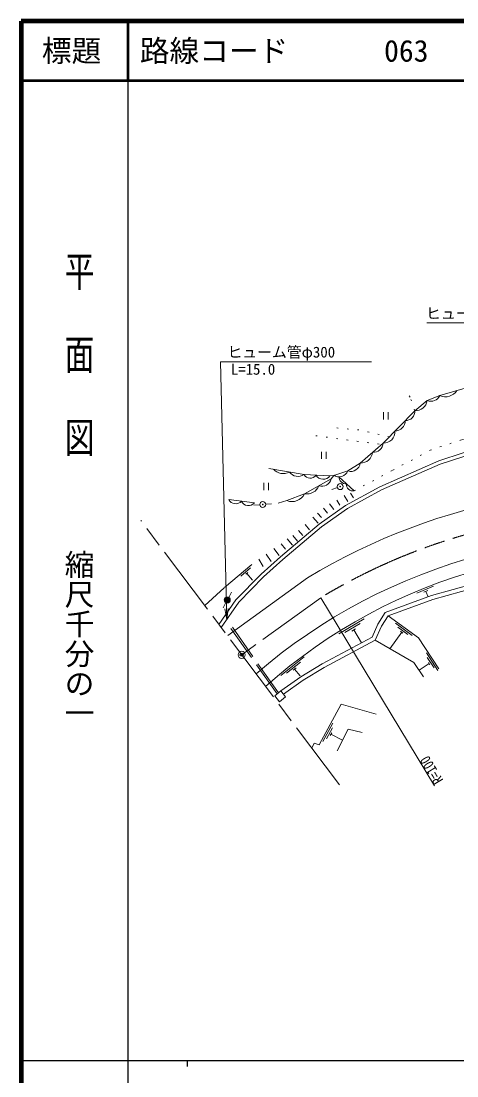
# Model space of a CAD drawing. Units: millimetres at full size, sheet at 1:1000; details may follow other scales. Extents: x 40000 to 680000, y 20000 to 380000.
# Drawn here: x 40000 to 113412, y 202409 to 380000 of the extents above; entities that cross this region are included whole.
import ezdxf
from ezdxf.enums import TextEntityAlignment as Align

# ---------------------------------------------------------------- set-up
doc = ezdxf.new("R2010")
doc.units = ezdxf.units.MM
doc.header["$LTSCALE"] = 1000
doc.header["$PDMODE"] = 32
doc.header["$PDSIZE"] = 500
for name, pattern in [('CHAIN', [18.5, 12, -1.5, 3.5, -1.5]), ('DASHED', [7.5, 6, -1.5]), ('DOTTED', [1.75, 0.25, -1.5])]:
    doc.linetypes.add(name, pattern=pattern)
for name, color, linetype, lineweight in [('M-BGD', 7, 'Continuous', 13), ('M-BMK', 2, 'CHAIN', 13), ('M-BMK-SRVR', 3, 'Continuous', 13), ('M-STR-HTXT', 7, 'Continuous', 13), ('M-TTL', 2, 'Continuous', 140), ('M-TTL-BAND', 7, 'Continuous', 25), ('M-TTL-LINE', 7, 'Continuous', 50)]:
    doc.layers.add(name, color=color, linetype=linetype, lineweight=lineweight)
doc.layers.add('M-OTRS', color=6, linetype='Continuous')
doc.layers.add('M-TTL-TXT', color=7, linetype='Continuous')
doc.styles.add('@ＭＳ ゴシック', font='')
doc.styles.add('ＭＳ ゴシック', font='')
doc.styles.get('@ＭＳ ゴシック').set_extended_font_data('@MS Gothic')
doc.styles.get('ＭＳ ゴシック').set_extended_font_data('MS Gothic')

# ---------------------------------------------------------------- blocks, each defined once
blk = doc.blocks.new('open_arrow')
at = {"color": 0, "linetype": 'Continuous', "lineweight": -2}
blk.add_lwpolyline([(7.5, 1.25), (0, 0), (7.5, -1.25)], dxfattribs=at)

msp = doc.modelspace()

# ---------------------------------------------------------------- hatches: boundary and pattern name
at = {"layer": 'M-BGD'}
for points in [[(93705, 301608, -0.41421), (93735, 301672, -0.41421)], [(74498, 282096, -0.41421), (74292, 282773, -0.41421), (74968, 282979, -1)]]:
    msp.add_hatch(color=256, dxfattribs=at).paths.add_polyline_path(points)
h = msp.add_hatch(color=256, dxfattribs=at)
edge = h.paths.add_edge_path()
edge.add_ellipse((80705, 298611), major_axis=(-29.9, 40.1), ratio=1, start_angle=-121.55489, end_angle=58.44511, ccw=False)

# ---------------------------------------------------------------- linework, layer by layer
for p, q in [((101041, 314150), (101041, 312950)), ((101841, 314150), (101841, 312950)), ((90610, 307484), (90610, 306284)), ((91410, 307484), (91410, 306284)), ((80898, 302250), (80898, 301050)), ((81698, 302250), (81698, 301050)), ((96091, 300904), (93529, 303280)), ((93280, 301459), (92337, 301128)), ((95508, 300524), (96004, 299737)), ((79297, 298896), (74969, 299438)), ((80207, 298565), (79211, 298474)), ((81203, 298656), (82199, 298747)), ((91947, 298710), (92676, 297788)), ((93167, 299356), (93680, 298524)), ((94431, 300122), (95056, 299141)), ((89932, 297171), (90587, 296405)), ((90936, 298003), (91590, 297178)), ((88577, 294363), (87841, 295258)), ((90038, 295447), (89130, 296500)), ((86555, 292450), (85780, 293376)), ((87455, 293369), (86728, 294236)), ((84511, 291092), (83822, 292011)), ((85694, 291787), (84837, 292837)), ((82124, 289020), (81265, 290246)), ((83447, 290003), (82558, 291210)), ((78633, 287929), (77030, 286573)), ((80775, 288180), (80064, 289400)), ((88256, 286262), (74819, 276547)), ((78213, 287180), (77838, 286864)), ((78025, 287022), (78994, 285877)), ((109445, 284837), (106672, 283692)), ((74968, 282979), (75439, 283861)), ((108496, 284121), (107849, 283853)), ((108173, 283987), (108545, 283086)), ((74498, 282096), (74027, 281214)), ((97816, 279381), (93513, 276834)), ((97139, 278562), (94557, 277034)), ((96333, 277666), (95730, 277310)), ((96032, 277488), (97322, 275308)), ((104110, 277117), (102109, 274334)), ((105881, 276583), (103039, 278626)), ((105137, 276748), (103432, 277974)), ((104309, 276974), (103911, 277260)), ((110194, 270689), (108273, 273615)), ((87657, 272945), (83756, 269817)), ((87064, 272085), (84724, 270209)), ((108732, 271823), (107033, 270708)), ((109559, 271110), (108407, 272865)), ((108866, 271618), (108598, 272028)), ((86355, 271132), (85808, 270694)), ((86081, 270913), (87020, 269743)), ((92499, 261783), (90845, 258699)), ((92432, 261025), (91440, 259174)), ((92316, 260173), (92085, 259742)), ((92201, 259958), (94144, 258916))]:
    msp.add_line(p, q, dxfattribs=at)
at = {"layer": 'M-BGD', "linetype": 'DOTTED'}
msp.add_line((89632, 310185), (100712, 308725), dxfattribs=at)
at = {"layer": 'M-BGD', "linetype": 'DASHED'}
for p, q in [((83119, 266714), (74466, 279013)), ((83352, 266904), (74648, 279275))]:
    msp.add_line(p, q, dxfattribs=at)
at = {"layer": 'M-BGD'}
for points in [[(146317, 321304), (143896, 321906), (138521, 321976), (133276, 321448), (128344, 320873), (120383, 319470), (115573, 318447), (110552, 316938), (108397, 316104), (106319, 314406), (100984, 308963), (97124, 305580), (95059, 304263), (92657, 303523), (92020, 303419), (87666, 303646), (81711, 304691)], [(148418, 308971), (136375, 310017), (130280, 310195), (124555, 310047), (118562, 308634), (110387, 305948), (100426, 301612), (94667, 298442), (90216, 295317), (83702, 289782), (80415, 286860), (76191, 282545), (73321, 278417)], [(148650, 308348), (136340, 309418), (130279, 309595), (124633, 309449), (118725, 308056), (110601, 305387), (100691, 301073), (94985, 297932), (90583, 294842), (84096, 289329), (80829, 286426), (76655, 282161), (73701, 277912)], [(92657, 303523), (92215, 302927), (87756, 300417), (84762, 299266), (83275, 298856)], [(83740, 267220), (87146, 269618), (90717, 271796), (99122, 276265), (100113, 278474), (101353, 280447), (109122, 283298), (116456, 285303), (120436, 286167), (126654, 287297), (130183, 287690), (132993, 287776)], [(84183, 266676), (87530, 269032), (91064, 271188), (99663, 275760), (100732, 278143), (101818, 279873), (109335, 282631), (116623, 284623), (120573, 285481), (126755, 286604), (130232, 286991), (133058, 287077)], [(101818, 279873), (106943, 276190), (110369, 270968)], [(107811, 269598), (106135, 271988), (99663, 275760)], [(88988, 257571), (89366, 258411), (90197, 258124), (93893, 265018), (99790, 263315)], [(97457, 260220), (95066, 260796), (93267, 257123)]]:
    msp.add_lwpolyline(points, dxfattribs=at)
at = {"layer": 'M-BGD', "linetype": 'DOTTED'}
for points in [[(96091, 300904), (102598, 304387), (108899, 307746), (114265, 309520), (120810, 311045), (126660, 311421), (138396, 310559), (143175, 310365), (145588, 310648), (146251, 311203), (146776, 312306), (146705, 314198), (146086, 318972), (145600, 321109)], [(106319, 314406), (105524, 316704), (104940, 317477)], [(102025, 310026), (96900, 311159), (92531, 311563)]]:
    msp.add_lwpolyline(points, dxfattribs=at)
at = {"layer": 'M-BGD', "linetype": 'DASHED'}
msp.add_lwpolyline([(78858, 288512), (74199, 284571), (70942, 281582)], dxfattribs=at)
at = {"layer": 'M-BGD'}
msp.add_lwpolyline([(84561, 266213), (83554, 265391), (82732, 266398), (83740, 267220)], close=True, dxfattribs=at)
for centre, radius in [((93752, 301625), 500), ((93752, 301625), 50), ((80705, 298611), 500), ((80705, 298611), 50), ((74733, 282538), 500)]:
    msp.add_circle(centre, radius, dxfattribs=at)
for centre, radius, start, end in [((109014, 317710), 1721, 248.98126, 333.34354), ((111470, 319069), 2321, 246.69176, 326.76384), ((104794, 314273), 1530, 266.1606, 4.98945), ((106419, 316404), 2000, 267.11842, 351.35489), ((102997, 312682), 1696, 268.95982, 2.19025), ((101097, 310835), 1875, 266.55073, 4.59934), ((97138, 307673), 2093, 269.61108, 352.86068), ((99383, 309004), 1601, 263.93639, 358.53539), ((95563, 305767), 1586, 251.46844, 353.21774), ((84154, 306048), 2234, 221.97828, 298.11044), ((86659, 305129), 1793, 215.90209, 304.18662), ((93529, 304962), 1682, 238.78866, 335.45952), ((88707, 304247), 1202, 209.99096, 324.04755), ((90894, 304316), 1440, 212.56776, 321.47075), ((90718, 303203), 1523, 249.19272, 349.54735), ((94754, 303317), 1226, 181.73743, 272.59236), ((95897, 301979), 1092, 174.06881, 280.26098), ((85627, 301485), 2382, 248.7002, 333.35587), ((88113, 302615), 2227, 260.77342, 337.96666), ((142619, 196281), 105129, 79.38591, 121.13878), ((76151, 300096), 1352, 209.09343, 316.60974), ((78298, 299697), 1280, 204.43531, 321.26785), ((142213, 197355), 96000, 79.07624, 130.73192), ((141846, 199812), 91260, 78.59026, 131.67448)]:
    msp.add_arc(centre, radius, start, end, dxfattribs=at)
at = {"layer": 'M-BMK'}
for p, q in [((93612, 251418), (60157, 295933)), ((90468, 282926), (77163, 273305))]:
    msp.add_line(p, q, dxfattribs=at)
msp.add_arc((142213, 197355), 100000, 79.07624, 121.1618, dxfattribs=at)
at = {"layer": 'M-BMK-SRVR'}
msp.add_circle((77163, 273305), 600, dxfattribs=at)
at = {"layer": 'M-OTRS'}
msp.add_point((77163, 273305), dxfattribs=at)
at = {"layer": 'M-STR-HTXT'}
msp.add_line((90468, 282926), (109613, 251264), dxfattribs=at)
for points in [[(147750, 312078), (133748, 329172), (108336, 329172)], [(74648, 279275), (73593, 322650), (99006, 322650)]]:
    msp.add_lwpolyline(points, dxfattribs=at)
at = {"layer": 'M-TTL'}
for p, q in [((40000, 380000), (40000, 20000)), ((680000, 380000), (40000, 380000))]:
    msp.add_line(p, q, dxfattribs=at)
at = {"layer": 'M-TTL', "lineweight": 13}
for centre, start, end in [((93752, 301625), 199.33443, 19.33443), ((80705, 298611), 185.20883, 5.20883)]:
    msp.add_arc(centre, 50, start, end, dxfattribs=at)
at = {"layer": 'M-TTL-BAND'}
for p, q in [((58000, 370000), (58000, 20000)), ((40000, 205000), (579000, 205000)), ((68000, 205000), (68000, 204000))]:
    msp.add_line(p, q, dxfattribs=at)
at = {"layer": 'M-TTL-LINE'}
for p, q in [((58000, 380000), (58000, 370000)), ((40000, 370000), (680000, 370000))]:
    msp.add_line(p, q, dxfattribs=at)

# ---------------------------------------------------------------- block references
at = {"layer": 'M-STR-HTXT', "xscale": 240, "yscale": 240, "rotation": 91.4}
msp.add_blockref('open_arrow', (74648, 279275), dxfattribs=at)

# ---------------------------------------------------------------- texts
at = {"layer": 'M-STR-HTXT', "style": 'ＭＳ ゴシック'}
msp.add_text('ヒューム管φ400', height=1833, dxfattribs=at).set_placement((126351, 329326), align=Align.BOTTOM_RIGHT)
msp.add_text('ヒューム管φ300', height=1833, dxfattribs=at).set_placement((74758, 322803), align=Align.BOTTOM_LEFT)
msp.add_text('L=15.0', height=1833, dxfattribs=at).set_placement((75328, 322298), align=Align.TOP_LEFT)
at = {"layer": 'M-STR-HTXT', "style": 'ＭＳ ゴシック', "width": 0.8}
msp.add_text('R=100', height=1833, rotation=121.162, dxfattribs=at).set_placement((109613, 251264), align=Align.TOP_LEFT)
at = {"layer": 'M-TTL-BAND', "style": '@ＭＳ ゴシック', "width": 1.4}
msp.add_text('平  面  図', height=3666, rotation=270, dxfattribs=at).set_placement((49777, 306475), align=Align.MIDDLE_RIGHT)
at = {"layer": 'M-TTL-BAND', "style": '@ＭＳ ゴシック'}
msp.add_text('縮尺千分の一', height=3666, rotation=270, dxfattribs=at).set_placement((49777, 261030), align=Align.MIDDLE_RIGHT)
at = {"layer": 'M-TTL-TXT', "style": 'ＭＳ ゴシック'}
msp.add_text('標題', height=3666, dxfattribs=at).set_placement((48500, 375000), align=Align.MIDDLE_CENTER)
for s, p in [('路線コード', (60000, 375000)), ('063', (101142, 375000))]:
    msp.add_text(s, height=3666, dxfattribs=at).set_placement(p, align=Align.MIDDLE_LEFT)

doc.saveas('drawing.dxf')
